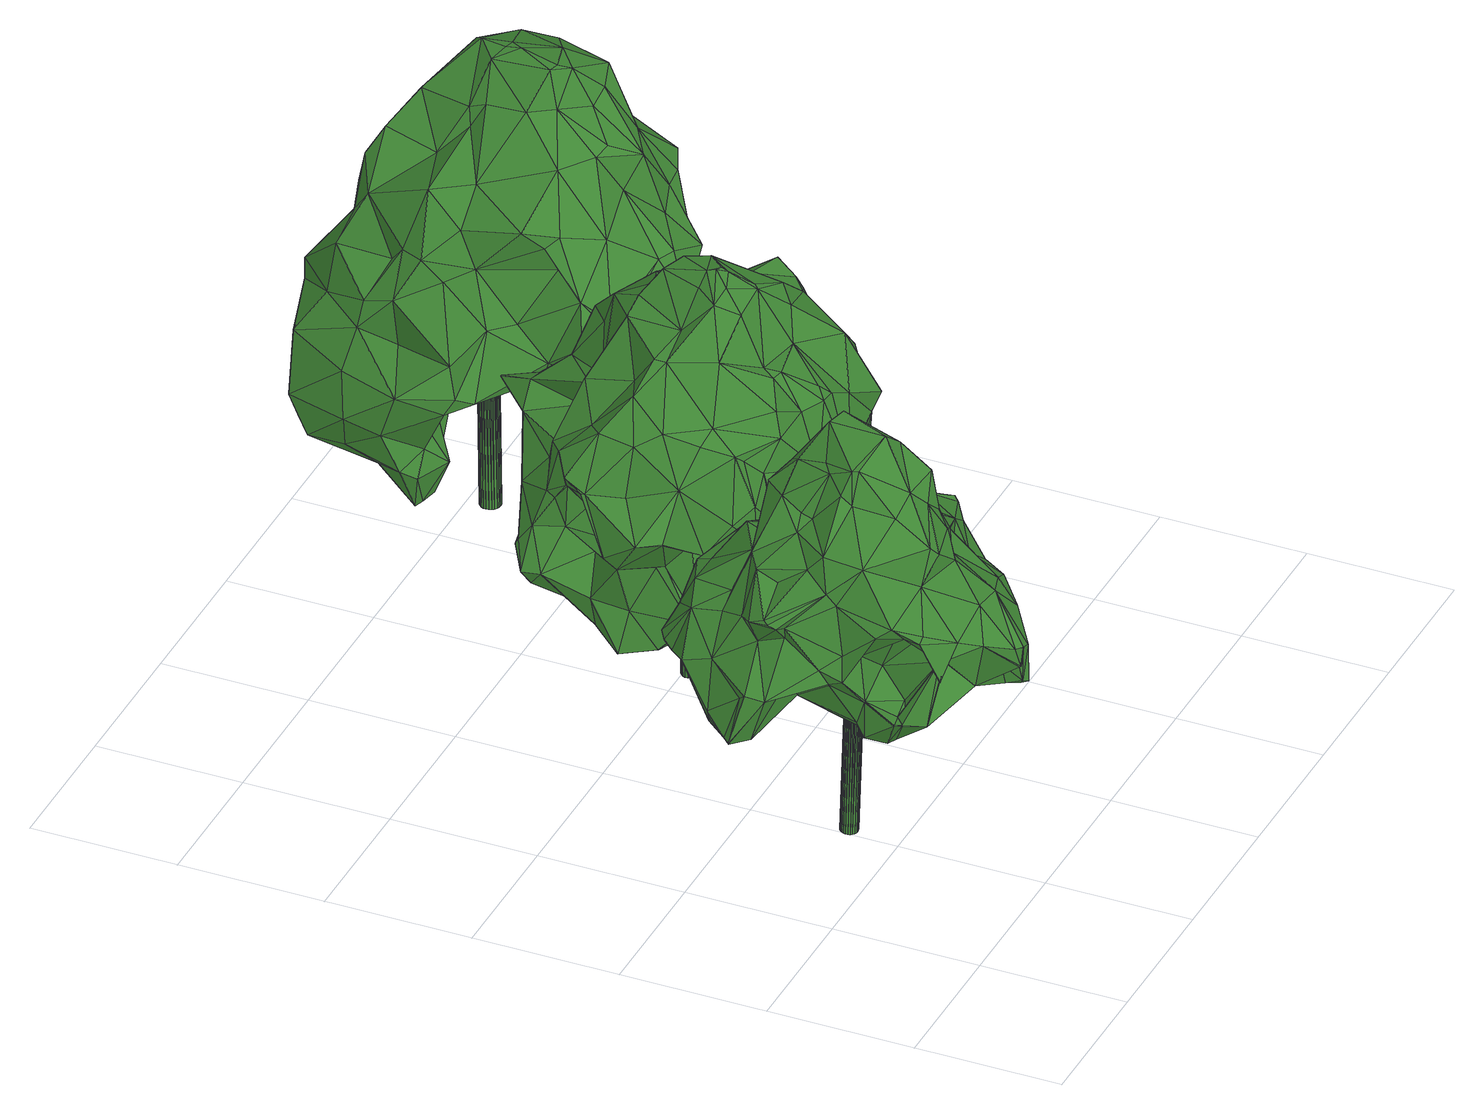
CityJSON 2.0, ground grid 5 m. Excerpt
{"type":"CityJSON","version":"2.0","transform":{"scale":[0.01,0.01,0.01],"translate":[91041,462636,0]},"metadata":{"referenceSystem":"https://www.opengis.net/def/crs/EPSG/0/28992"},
"CityObjects":{
"tree1":{"type":"SolitaryVegetationObject","attributes":{"gtid":40,"crown_width_m":10.44,"crown_median_z":8.76,"trunk_H_m":8.31,"trunk_DBH_m":0.581,"trunk_radius_m":0.291,"trunk_base_height_m":0.45,"original_gtid":"40"},"geometry":[{"type":"Solid","lod":"3","boundaries":[[[[0,1,2]],[[3,4,5]],[[6,7,8]],[[9,10,11]],[[12,13,14]],[[12,14,15]],[[16,17,18]],[[19,20,21]],[[22,23,24]],[[25,26,27]],[[25,27,28]],[[29,30,31]],[[32,33,34]],[[35,36,37]],[[38,39,40]],[[41,42,43]],[[44,45,46]],[[0,47,48]],[[49,48,47]],[[26,50,38]],[[51,52,53]],[[54,55,56]],[[51,56,55]],[[57,58,34]],[[44,59,45]],[[60,61,62]],[[60,62,52]],[[63,64,65]],[[66,67,68]],[[69,70,71]],[[72,67,73]],[[49,74,48]],[[75,76,19]],[[77,15,78]],[[79,80,81]],[[82,80,79]],[[83,84,85]],[[86,87,88]],[[77,89,15]],[[90,91,84]],[[92,23,93]],[[18,94,33]],[[95,96,91]],[[97,98,78]],[[99,5,100]],[[16,101,17]],[[37,88,102]],[[86,88,37]],[[103,104,21]],[[70,69,105]],[[70,105,106]],[[107,108,109]],[[110,111,112]],[[113,14,13]],[[19,76,20]],[[91,85,84]],[[96,114,104]],[[64,19,65]],[[102,88,115]],[[116,71,70]],[[21,65,19]],[[117,118,102]],[[119,24,120]],[[32,53,62]],[[2,121,122]],[[89,23,92]],[[21,63,65]],[[21,0,63]],[[123,114,124]],[[96,124,114]],[[125,126,127]],[[34,94,57]],[[109,128,129]],[[130,131,117]],[[77,78,98]],[[6,85,132]],[[106,133,59]],[[134,31,135]],[[15,136,12]],[[15,89,136]],[[64,137,19]],[[93,41,92]],[[138,20,139]],[[140,141,142]],[[13,12,143]],[[106,59,144]],[[145,146,147]],[[112,146,145]],[[148,113,13]],[[149,150,151]],[[149,71,150]],[[123,0,114]],[[71,145,150]],[[152,153,154]],[[128,153,152]],[[155,156,157]],[[51,55,52]],[[54,52,55]],[[158,120,159]],[[158,159,52]],[[119,120,160]],[[161,162,163]],[[164,161,163]],[[22,24,119]],[[165,123,166]],[[60,157,167]],[[82,59,80]],[[63,2,64]],[[120,54,160]],[[94,34,33]],[[168,90,169]],[[168,170,90]],[[171,26,38]],[[60,172,157]],[[22,119,49]],[[148,173,174]],[[150,161,151]],[[175,82,144]],[[28,176,177]],[[89,178,23]],[[161,17,151]],[[100,4,3]],[[179,137,64]],[[179,180,137]],[[5,4,100]],[[129,181,109]],[[3,181,129]],[[45,59,133]],[[84,169,90]],[[3,5,170]],[[182,183,113]],[[121,140,142]],[[171,184,26]],[[78,14,97]],[[138,132,103]],[[138,103,21]],[[170,185,90]],[[142,122,121]],[[179,122,142]],[[78,15,14]],[[71,112,145]],[[116,112,71]],[[186,129,187]],[[43,95,188]],[[43,188,189]],[[74,160,54]],[[3,129,100]],[[100,129,186]],[[5,185,170]],[[39,190,154]],[[148,45,105]],[[191,38,50]],[[44,46,72]],[[68,72,46]],[[106,144,79]],[[82,79,144]],[[53,52,62]],[[18,163,192]],[[36,130,117]],[[62,61,32]],[[166,123,124]],[[34,58,32]],[[141,193,57]],[[75,19,137]],[[168,7,170]],[[26,184,194]],[[195,194,184]],[[195,26,194]],[[0,48,196]],[[197,171,198]],[[198,199,197]],[[196,200,0]],[[200,1,0]],[[21,114,0]],[[128,201,202]],[[68,203,66]],[[108,139,197]],[[197,199,108]],[[167,157,156]],[[6,132,138]],[[201,134,66]],[[201,66,203]],[[166,204,43]],[[95,43,204]],[[154,153,39]],[[40,39,153]],[[44,72,205]],[[155,183,156]],[[57,94,28]],[[162,206,207]],[[208,207,206]],[[94,176,28]],[[18,176,94]],[[18,192,176]],[[134,152,31]],[[140,209,141]],[[210,211,212]],[[31,152,29]],[[154,29,152]],[[192,162,207]],[[180,142,141]],[[175,144,59]],[[175,59,82]],[[121,1,200]],[[61,101,32]],[[16,32,101]],[[213,154,214]],[[129,128,215]],[[39,38,190]],[[191,190,38]],[[0,2,63]],[[2,1,121]],[[121,209,140]],[[216,217,218]],[[6,138,7]],[[23,178,24]],[[148,105,113]],[[158,54,120]],[[52,54,158]],[[219,220,221]],[[219,221,80]],[[67,221,220]],[[77,178,89]],[[199,128,109]],[[192,207,191]],[[192,191,50]],[[168,8,7]],[[21,20,138]],[[2,122,64]],[[179,64,122]],[[50,26,177]],[[10,9,41]],[[222,41,9]],[[50,177,192]],[[192,177,176]],[[114,21,104]],[[107,109,181]],[[138,139,223]],[[127,189,224]],[[127,126,189]],[[80,59,44]],[[28,177,26]],[[184,225,195]],[[56,87,86]],[[223,139,107]],[[172,155,157]],[[172,97,155]],[[133,106,105]],[[224,189,188]],[[224,188,90]],[[160,49,119]],[[90,188,95]],[[121,226,209]],[[36,117,86]],[[56,86,117]],[[227,126,228]],[[229,23,22]],[[123,165,47]],[[123,47,0]],[[97,183,155]],[[14,113,183]],[[80,205,230]],[[231,211,147]],[[171,40,198]],[[38,40,171]],[[232,191,208]],[[191,207,208]],[[115,88,226]],[[127,224,185]],[[156,233,167]],[[73,230,205]],[[73,205,72]],[[124,96,204]],[[124,204,166]],[[185,234,235]],[[23,42,93]],[[214,190,191]],[[214,154,190]],[[198,153,199]],[[128,199,153]],[[101,61,236]],[[101,236,151]],[[128,152,201]],[[174,237,238]],[[229,42,23]],[[180,141,239]],[[240,187,203]],[[240,203,68]],[[152,134,201]],[[216,174,238]],[[216,218,174]],[[60,236,61]],[[48,56,117]],[[202,201,203]],[[239,27,195]],[[126,125,241]],[[222,9,11]],[[222,11,242]],[[174,173,227]],[[243,139,20]],[[244,42,229]],[[70,106,245]],[[10,126,227]],[[10,227,173]],[[126,10,189]],[[41,189,10]],[[5,99,185]],[[234,185,99]],[[137,180,75]],[[195,75,180]],[[195,180,239]],[[179,142,180]],[[209,193,141]],[[58,193,209]],[[181,223,107]],[[80,44,205]],[[161,164,17]],[[18,17,164]],[[246,247,165]],[[150,248,161]],[[151,236,149]],[[91,132,85]],[[45,133,105]],[[182,113,105]],[[197,139,243]],[[219,80,220]],[[69,182,105]],[[215,128,202]],[[156,69,233]],[[67,249,221]],[[109,108,199]],[[195,27,26]],[[45,148,218]],[[36,86,37]],[[31,30,135]],[[185,224,90]],[[40,153,198]],[[212,162,248]],[[248,210,212]],[[160,74,49]],[[57,193,58]],[[200,115,226]],[[226,121,200]],[[74,56,48]],[[71,233,69]],[[135,66,134]],[[117,115,196]],[[102,115,117]],[[115,200,196]],[[58,88,87]],[[226,88,58]],[[53,58,51]],[[32,58,53]],[[18,33,16]],[[16,33,32]],[[17,101,151]],[[150,145,210]],[[8,83,85]],[[95,204,96]],[[148,143,173]],[[116,110,112]],[[167,233,149]],[[71,149,233]],[[182,69,156]],[[96,104,132]],[[103,132,104]],[[146,112,111]],[[108,107,139]],[[54,56,74]],[[89,250,136]],[[68,67,72]],[[48,117,196]],[[182,156,183]],[[197,20,76]],[[13,143,148]],[[35,130,36]],[[208,206,231]],[[29,154,81]],[[162,192,163]],[[187,240,251]],[[251,240,216]],[[238,251,216]],[[244,252,43]],[[73,67,220]],[[110,245,253]],[[243,20,254]],[[49,47,247]],[[162,161,248]],[[126,241,228]],[[81,80,255]],[[195,225,75]],[[8,85,6]],[[197,256,171]],[[97,172,257]],[[97,257,98]],[[227,228,241]],[[146,111,258]],[[12,136,143]],[[242,173,143]],[[242,143,136]],[[127,235,125]],[[185,235,127]],[[14,183,97]],[[45,218,46]],[[174,218,148]],[[244,43,42]],[[80,230,73]],[[164,163,18]],[[181,7,223]],[[3,7,181]],[[170,7,3]],[[138,223,7]],[[60,159,172]],[[257,172,159]],[[60,52,159]],[[129,215,187]],[[203,215,202]],[[203,187,215]],[[187,251,235]],[[187,235,234]],[[251,238,235]],[[238,125,235]],[[238,237,125]],[[252,166,43]],[[46,218,217]],[[46,217,68]],[[92,250,89]],[[259,178,77]],[[240,68,217]],[[240,217,216]],[[213,245,79]],[[229,246,244]],[[253,111,110]],[[168,169,83]],[[168,83,8]],[[84,83,169]],[[37,102,118]],[[37,118,35]],[[255,249,135]],[[22,247,229]],[[132,91,96]],[[257,120,260]],[[56,51,87]],[[58,209,226]],[[58,87,51]],[[237,241,125]],[[90,95,91]],[[246,229,247]],[[243,254,197]],[[197,254,20]],[[197,76,225]],[[75,225,76]],[[120,257,159]],[[35,131,130]],[[118,131,35]],[[118,117,131]],[[80,73,220]],[[81,30,29]],[[255,30,81]],[[80,221,255]],[[255,135,30]],[[66,135,249]],[[66,249,67]],[[221,249,255]],[[213,261,81]],[[81,154,213]],[[81,261,79]],[[213,79,261]],[[257,260,98]],[[259,77,260]],[[98,260,77]],[[165,247,47]],[[49,247,22]],[[236,262,149]],[[149,262,167]],[[60,262,236]],[[167,262,60]],[[212,206,162]],[[211,206,212]],[[231,206,211]],[[232,214,191]],[[120,24,260]],[[259,260,178]],[[24,178,260]],[[41,43,189]],[[41,93,42]],[[253,245,213]],[[213,258,253]],[[79,245,106]],[[173,11,10]],[[242,11,173]],[[116,245,110]],[[70,245,116]],[[242,136,222]],[[136,250,222]],[[250,92,222]],[[41,222,92]],[[244,246,252]],[[166,252,246]],[[246,165,166]],[[210,248,150]],[[225,256,197]],[[184,256,225]],[[171,256,184]],[[145,211,210]],[[147,211,145]],[[147,146,231]],[[227,241,174]],[[174,241,237]],[[239,141,57]],[[25,28,26]],[[57,28,27]],[[239,57,27]],[[186,263,100]],[[99,100,263]],[[99,263,234]],[[187,234,263]],[[187,263,186]],[[253,258,111]],[[208,264,232]],[[232,264,214]],[[213,214,264]],[[213,264,258]],[[231,264,208]],[[146,258,264]],[[146,264,231]],[[265,266,267]],[[265,267,268]],[[268,267,269]],[[268,269,270]],[[267,266,271]],[[267,271,269]],[[269,271,272]],[[269,272,270]],[[271,266,273]],[[271,273,272]],[[272,273,274]],[[272,274,270]],[[273,266,275]],[[273,275,274]],[[274,275,276]],[[274,276,270]],[[275,266,277]],[[275,277,276]],[[276,277,278]],[[276,278,270]],[[277,266,279]],[[277,279,278]],[[278,279,280]],[[278,280,270]],[[279,266,281]],[[279,281,280]],[[280,281,282]],[[280,282,270]],[[281,266,283]],[[281,283,282]],[[282,283,284]],[[282,284,270]],[[283,266,285]],[[283,285,284]],[[284,285,286]],[[284,286,270]],[[285,266,287]],[[285,287,286]],[[286,287,288]],[[286,288,270]],[[287,266,289]],[[287,289,288]],[[288,289,290]],[[288,290,270]],[[289,266,291]],[[289,291,290]],[[290,291,292]],[[290,292,270]],[[291,266,293]],[[291,293,292]],[[292,293,294]],[[292,294,270]],[[293,266,295]],[[293,295,294]],[[294,295,296]],[[294,296,270]],[[295,266,297]],[[295,297,296]],[[296,297,298]],[[296,298,270]],[[297,266,299]],[[297,299,298]],[[298,299,300]],[[298,300,270]],[[299,266,301]],[[299,301,300]],[[300,301,302]],[[300,302,270]],[[301,266,303]],[[301,303,302]],[[302,303,304]],[[302,304,270]],[[303,266,305]],[[303,305,304]],[[304,305,306]],[[304,306,270]],[[305,266,307]],[[305,307,306]],[[306,307,308]],[[306,308,270]],[[307,266,309]],[[307,309,308]],[[308,309,310]],[[308,310,270]],[[309,266,311]],[[309,311,310]],[[310,311,312]],[[310,312,270]],[[311,266,313]],[[311,313,312]],[[312,313,314]],[[312,314,270]],[[313,266,265]],[[313,265,314]],[[314,265,268]],[[314,268,270]]]]}]},
"tree2":{"type":"SolitaryVegetationObject","attributes":{"gtid":41,"crown_width_m":12.14,"crown_median_z":9.03,"trunk_H_m":8.59,"trunk_DBH_m":0.703,"trunk_radius_m":0.351,"trunk_base_height_m":0.44,"original_gtid":"41"},"geometry":[{"type":"Solid","lod":"3","boundaries":[[[[315,316,317]],[[318,319,320]],[[321,322,323]],[[324,325,326]],[[327,328,329]],[[330,331,332]],[[333,331,330]],[[334,335,336]],[[334,336,337]],[[338,339,340]],[[341,342,343]],[[341,343,344]],[[332,331,345]],[[346,347,348]],[[349,347,346]],[[350,351,352]],[[353,354,349]],[[355,356,357]],[[358,359,360]],[[361,362,352]],[[361,352,351]],[[363,364,365]],[[366,365,364]],[[367,368,369]],[[370,371,369]],[[372,317,316]],[[373,374,375]],[[353,346,376]],[[346,353,349]],[[377,378,379]],[[380,379,378]],[[381,382,383]],[[384,385,386]],[[384,387,385]],[[388,389,390]],[[391,392,393]],[[391,329,392]],[[394,395,396]],[[397,398,399]],[[400,401,402]],[[321,403,404]],[[370,405,371]],[[406,405,370]],[[407,408,409]],[[318,354,373]],[[318,349,354]],[[318,410,349]],[[335,334,411]],[[412,413,414]],[[415,414,413]],[[416,398,397]],[[358,360,417]],[[377,418,378]],[[396,419,362]],[[410,320,377]],[[318,320,410]],[[377,320,420]],[[389,421,422]],[[423,424,425]],[[426,384,427]],[[392,428,429]],[[430,424,431]],[[432,331,333]],[[433,432,333]],[[434,435,436]],[[407,437,374]],[[438,437,407]],[[433,439,440]],[[441,442,443]],[[404,403,444]],[[323,445,321]],[[416,397,351]],[[439,402,446]],[[439,446,440]],[[446,402,355]],[[447,448,343]],[[408,407,374]],[[350,362,449]],[[350,449,450]],[[419,396,395]],[[442,332,443]],[[380,451,452]],[[399,398,453]],[[323,454,455]],[[406,456,405]],[[457,340,339]],[[458,412,459]],[[441,443,345]],[[338,456,381]],[[460,461,335]],[[383,382,462]],[[462,406,463]],[[331,464,345]],[[465,337,445]],[[466,432,433]],[[467,445,337]],[[328,327,468]],[[328,468,469]],[[470,471,472]],[[386,472,471]],[[473,436,421]],[[435,421,436]],[[326,474,324]],[[326,475,474]],[[381,456,382]],[[406,462,382]],[[456,448,447]],[[332,345,443]],[[476,477,384]],[[460,464,478]],[[470,472,385]],[[479,438,480]],[[406,382,456]],[[471,470,481]],[[451,380,482]],[[450,366,350]],[[483,402,484]],[[433,333,485]],[[433,485,486]],[[334,487,488]],[[466,419,432]],[[350,424,430]],[[489,438,479]],[[335,411,442]],[[408,374,373]],[[383,453,398]],[[439,486,485]],[[439,485,490]],[[439,433,486]],[[393,491,391]],[[370,452,451]],[[450,365,366]],[[370,463,406]],[[465,455,492]],[[454,492,455]],[[319,322,404]],[[493,337,465]],[[415,413,494]],[[371,405,456]],[[495,448,496]],[[497,493,498]],[[463,370,451]],[[463,451,462]],[[338,448,456]],[[329,499,392]],[[381,383,339]],[[404,322,321]],[[500,322,373]],[[319,373,322]],[[501,502,503]],[[415,494,418]],[[383,398,339]],[[409,408,504]],[[373,504,408]],[[505,506,507]],[[407,480,438]],[[415,508,414]],[[360,501,417]],[[321,445,467]],[[390,509,388]],[[457,324,340]],[[356,450,510]],[[365,511,363]],[[503,511,365]],[[407,409,480]],[[417,501,512]],[[458,459,361]],[[394,513,514]],[[326,496,475]],[[497,498,515]],[[480,506,479]],[[409,506,480]],[[397,399,494]],[[414,461,460]],[[516,468,327]],[[441,335,442]],[[482,453,383]],[[517,518,519]],[[330,332,520]],[[510,419,357]],[[491,384,477]],[[388,521,389]],[[522,521,388]],[[500,323,322]],[[442,520,332]],[[411,520,442]],[[325,523,326]],[[353,376,524]],[[524,507,506]],[[525,385,387]],[[427,491,526]],[[327,476,386]],[[384,386,476]],[[391,476,329]],[[447,343,527]],[[447,527,371]],[[324,423,325]],[[412,528,459]],[[325,502,529]],[[458,351,397]],[[495,343,448]],[[437,506,509]],[[398,416,431]],[[398,431,339]],[[465,323,455]],[[490,484,439]],[[336,461,530]],[[462,451,383]],[[452,370,368]],[[465,445,323]],[[321,467,403]],[[360,359,523]],[[522,531,532]],[[512,358,417]],[[533,348,534]],[[535,536,533]],[[537,341,538]],[[368,370,369]],[[539,537,499]],[[539,499,469]],[[364,424,366]],[[440,446,466]],[[466,433,440]],[[479,506,489]],[[540,541,520]],[[530,461,414]],[[361,542,396]],[[361,396,362]],[[475,496,448]],[[412,414,460]],[[444,420,320]],[[426,427,543]],[[427,526,543]],[[327,329,476]],[[544,507,545]],[[456,447,371]],[[418,494,399]],[[530,414,508]],[[451,482,383]],[[346,348,546]],[[346,546,376]],[[402,401,355]],[[356,547,365]],[[541,548,330]],[[338,474,448]],[[475,448,474]],[[354,353,504]],[[358,526,393]],[[419,549,357]],[[343,495,344]],[[371,550,369]],[[520,541,330]],[[551,422,435]],[[331,432,395]],[[331,395,394]],[[373,319,318]],[[444,320,319]],[[444,319,404]],[[361,459,542]],[[552,553,512]],[[437,509,390]],[[505,509,506]],[[554,509,505]],[[446,357,549]],[[355,357,446]],[[386,555,327]],[[516,327,555]],[[536,556,533]],[[350,430,416]],[[519,518,467]],[[416,430,431]],[[387,531,522]],[[384,531,387]],[[416,351,350]],[[557,533,556]],[[523,496,326]],[[495,496,523]],[[325,529,523]],[[341,558,342]],[[374,437,390]],[[481,559,560]],[[524,376,560]],[[524,560,559]],[[493,389,422]],[[418,453,378]],[[516,555,561]],[[356,365,450]],[[535,527,536]],[[435,422,421]],[[497,334,337]],[[517,403,518]],[[517,444,403]],[[403,467,518]],[[411,334,488]],[[487,515,551]],[[366,424,350]],[[493,497,337]],[[545,559,481]],[[536,342,556]],[[481,560,316]],[[562,341,344]],[[344,495,562]],[[523,562,495]],[[549,419,466]],[[446,549,466]],[[559,507,524]],[[358,512,553]],[[543,526,552]],[[478,464,394]],[[369,563,367]],[[392,538,428]],[[483,400,402]],[[436,564,434]],[[426,434,564]],[[550,563,369]],[[364,425,424]],[[540,490,541]],[[392,499,537]],[[565,365,512]],[[523,529,360]],[[428,562,429]],[[325,423,566]],[[427,384,491]],[[554,388,509]],[[337,336,467]],[[510,450,449]],[[510,449,362]],[[436,473,521]],[[524,506,409]],[[545,507,559]],[[362,419,510]],[[519,336,517]],[[351,458,361]],[[557,348,533]],[[421,567,473]],[[568,422,551]],[[557,546,348]],[[429,358,392]],[[390,500,375]],[[426,543,569]],[[423,425,566]],[[390,375,374]],[[562,523,359]],[[532,531,426]],[[356,510,357]],[[519,467,336]],[[507,544,505]],[[551,570,487]],[[488,487,570]],[[489,437,438]],[[489,506,437]],[[521,473,567]],[[428,538,562]],[[434,520,435]],[[452,379,380]],[[368,379,452]],[[367,379,368]],[[410,379,367]],[[377,379,410]],[[419,395,432]],[[521,567,421]],[[555,471,315]],[[348,347,534]],[[426,569,434]],[[434,569,540]],[[423,324,457]],[[360,502,501]],[[540,520,434]],[[537,558,341]],[[561,558,537]],[[399,453,418]],[[517,508,444]],[[515,568,551]],[[387,522,554]],[[533,527,535]],[[380,453,482]],[[323,500,454]],[[454,500,390]],[[420,444,571]],[[415,418,571]],[[483,543,552]],[[402,439,484]],[[345,464,441]],[[354,504,373]],[[317,372,546]],[[376,546,372]],[[562,359,429]],[[572,530,508]],[[572,508,517]],[[335,464,460]],[[441,464,335]],[[394,464,331]],[[465,492,389]],[[389,492,454]],[[465,389,493]],[[554,522,388]],[[389,454,390]],[[547,355,401]],[[547,401,512]],[[526,553,552]],[[358,553,526]],[[512,401,552]],[[400,552,401]],[[423,431,424]],[[336,335,461]],[[521,421,389]],[[436,521,522]],[[426,531,384]],[[573,514,513]],[[342,536,343]],[[529,502,360]],[[373,375,500]],[[524,409,504]],[[524,504,353]],[[347,563,534]],[[574,317,556]],[[574,556,342]],[[574,342,317]],[[343,536,527]],[[372,316,560]],[[561,537,539]],[[392,358,393]],[[358,429,359]],[[393,526,491]],[[392,537,538]],[[562,538,341]],[[563,550,371]],[[534,563,371]],[[376,372,560]],[[338,381,339]],[[380,378,453]],[[350,352,362]],[[534,371,527]],[[534,527,533]],[[468,539,469]],[[516,539,468]],[[561,539,516]],[[365,547,512]],[[356,355,547]],[[503,502,325]],[[483,552,400]],[[478,394,514]],[[497,487,334]],[[431,423,457]],[[431,457,339]],[[541,490,548]],[[330,548,333]],[[485,333,548]],[[397,413,458]],[[397,494,413]],[[328,469,499]],[[328,499,329]],[[336,572,517]],[[532,426,564]],[[336,530,572]],[[338,340,474]],[[561,555,317]],[[315,317,555]],[[555,386,471]],[[487,497,515]],[[377,420,571]],[[377,571,418]],[[525,387,575]],[[568,493,422]],[[483,569,543]],[[474,340,324]],[[540,569,490]],[[484,490,569]],[[484,569,483]],[[458,413,412]],[[471,481,315]],[[396,542,573]],[[493,568,498]],[[515,498,568]],[[444,508,571]],[[576,513,394]],[[573,513,576]],[[573,576,394]],[[460,478,528]],[[514,528,478]],[[571,508,415]],[[514,542,528]],[[459,528,542]],[[565,501,503]],[[565,512,501]],[[565,503,365]],[[367,577,410]],[[460,528,412]],[[316,315,481]],[[387,554,575]],[[505,575,554]],[[470,385,575]],[[525,575,385]],[[396,573,394]],[[505,544,575]],[[544,470,575]],[[411,570,520]],[[488,570,411]],[[435,570,551]],[[435,520,570]],[[385,472,386]],[[544,545,481]],[[544,481,470]],[[557,556,546]],[[546,556,317]],[[391,491,477]],[[391,477,476]],[[317,558,561]],[[342,558,317]],[[364,566,425]],[[363,566,364]],[[511,566,363]],[[503,566,511]],[[325,566,503]],[[563,577,367]],[[347,577,563]],[[410,577,349]],[[347,349,577]],[[542,514,573]],[[522,532,564]],[[522,564,436]],[[485,548,490]],[[578,579,580]],[[578,580,581]],[[581,580,582]],[[581,582,583]],[[580,579,584]],[[580,584,582]],[[582,584,585]],[[582,585,583]],[[584,579,586]],[[584,586,585]],[[585,586,587]],[[585,587,583]],[[586,579,588]],[[586,588,587]],[[587,588,589]],[[587,589,583]],[[588,579,590]],[[588,590,589]],[[589,590,591]],[[589,591,583]],[[590,579,592]],[[590,592,591]],[[591,592,593]],[[591,593,583]],[[592,579,594]],[[592,594,593]],[[593,594,595]],[[593,595,583]],[[594,579,596]],[[594,596,595]],[[595,596,597]],[[595,597,583]],[[596,579,598]],[[596,598,597]],[[597,598,599]],[[597,599,583]],[[598,579,600]],[[598,600,599]],[[599,600,601]],[[599,601,583]],[[600,579,602]],[[600,602,601]],[[601,602,603]],[[601,603,583]],[[602,579,604]],[[602,604,603]],[[603,604,605]],[[603,605,583]],[[604,579,606]],[[604,606,605]],[[605,606,607]],[[605,607,583]],[[606,579,608]],[[606,608,607]],[[607,608,609]],[[607,609,583]],[[608,579,610]],[[608,610,609]],[[609,610,611]],[[609,611,583]],[[610,579,612]],[[610,612,611]],[[611,612,613]],[[611,613,583]],[[612,579,614]],[[612,614,613]],[[613,614,615]],[[613,615,583]],[[614,579,616]],[[614,616,615]],[[615,616,617]],[[615,617,583]],[[616,579,618]],[[616,618,617]],[[617,618,619]],[[617,619,583]],[[618,579,620]],[[618,620,619]],[[619,620,621]],[[619,621,583]],[[620,579,622]],[[620,622,621]],[[621,622,623]],[[621,623,583]],[[622,579,624]],[[622,624,623]],[[623,624,625]],[[623,625,583]],[[624,579,626]],[[624,626,625]],[[625,626,627]],[[625,627,583]],[[626,579,578]],[[626,578,627]],[[627,578,581]],[[627,581,583]]]]}]},
"tree3":{"type":"SolitaryVegetationObject","attributes":{"gtid":26,"crown_width_m":12.49,"crown_median_z":8.6,"trunk_H_m":8.14,"trunk_DBH_m":0.698,"trunk_radius_m":0.349,"trunk_base_height_m":0.46,"original_gtid":"26"},"geometry":[{"type":"Solid","lod":"3","boundaries":[[[[628,629,630]],[[631,632,633]],[[634,635,636]],[[637,638,639]],[[640,641,642]],[[643,644,645]],[[646,647,648]],[[649,650,651]],[[652,632,653]],[[654,655,656]],[[629,657,658]],[[629,633,657]],[[659,660,661]],[[662,663,664]],[[665,666,667]],[[665,667,668]],[[669,670,656]],[[671,672,673]],[[674,675,676]],[[677,678,679]],[[677,679,680]],[[681,634,682]],[[683,684,685]],[[686,687,688]],[[649,689,690]],[[691,692,637]],[[693,671,694]],[[695,693,694]],[[696,697,698]],[[633,652,657]],[[633,632,652]],[[697,639,638]],[[699,660,659]],[[700,687,701]],[[663,702,703]],[[704,639,697]],[[649,690,650]],[[705,706,707]],[[672,671,708]],[[709,710,711]],[[640,712,713]],[[714,640,642]],[[715,695,694]],[[716,655,686]],[[717,718,719]],[[638,630,629]],[[720,721,722]],[[723,642,641]],[[669,724,725]],[[669,725,726]],[[727,728,729]],[[694,729,728]],[[730,711,731]],[[660,688,732]],[[698,690,696]],[[631,733,685]],[[734,735,736]],[[737,653,738]],[[657,739,658]],[[740,741,742]],[[743,744,745]],[[738,653,685]],[[685,653,632]],[[746,747,748]],[[749,682,750]],[[728,727,751]],[[752,753,643]],[[754,643,753]],[[634,700,750]],[[755,756,669]],[[755,669,656]],[[757,758,759]],[[662,683,663]],[[760,727,729]],[[761,762,763]],[[698,727,760]],[[704,691,639]],[[671,673,694]],[[656,655,755]],[[737,675,674]],[[737,764,675]],[[729,694,673]],[[735,765,689]],[[742,766,722]],[[689,649,767]],[[688,660,699]],[[632,631,685]],[[661,748,747]],[[661,747,659]],[[730,642,723]],[[651,726,725]],[[696,704,697]],[[741,740,761]],[[768,736,769]],[[769,736,735]],[[716,770,771]],[[765,704,696]],[[648,772,646]],[[735,734,765]],[[773,765,734]],[[672,729,673]],[[701,687,686]],[[774,775,641]],[[734,736,773]],[[695,776,777]],[[712,701,654]],[[685,733,683]],[[696,690,765]],[[690,689,765]],[[723,778,779]],[[780,781,782]],[[751,715,728]],[[729,783,784]],[[765,773,704]],[[785,659,747]],[[688,770,686]],[[786,692,787]],[[788,752,789]],[[722,721,740]],[[760,784,698]],[[664,780,662]],[[790,644,754]],[[791,717,761]],[[792,772,752]],[[751,793,715]],[[695,794,693]],[[712,654,713]],[[687,636,688]],[[698,697,795]],[[728,715,694]],[[718,796,719]],[[797,779,778]],[[677,798,678]],[[687,700,636]],[[677,680,799]],[[800,799,680]],[[726,801,669]],[[801,670,669]],[[736,645,773]],[[681,802,634]],[[803,746,804]],[[672,801,726]],[[672,708,801]],[[722,805,742]],[[757,806,766]],[[685,684,738]],[[793,739,657]],[[793,657,652]],[[807,714,642]],[[702,733,631]],[[800,808,732]],[[661,809,810]],[[675,811,812]],[[636,700,634]],[[735,689,767]],[[665,813,814]],[[716,686,770]],[[750,682,634]],[[717,788,718]],[[654,686,655]],[[752,643,815]],[[794,777,676]],[[737,738,684]],[[816,759,758]],[[633,629,631]],[[726,783,672]],[[651,783,726]],[[646,740,782]],[[670,817,713]],[[707,759,744]],[[769,818,768]],[[713,654,656]],[[819,820,821]],[[822,823,824]],[[674,793,652]],[[825,826,827]],[[761,796,762]],[[719,796,761]],[[715,777,776]],[[692,828,637]],[[695,777,794]],[[829,705,743]],[[830,692,691]],[[830,691,754]],[[642,831,832]],[[750,700,807]],[[746,826,825]],[[628,630,702]],[[721,833,662]],[[737,674,653]],[[652,653,674]],[[799,798,677]],[[801,708,670]],[[644,790,645]],[[780,786,781]],[[741,763,834]],[[744,816,821]],[[835,809,836]],[[794,676,837]],[[727,739,751]],[[741,834,825]],[[668,724,756]],[[650,783,651]],[[743,745,838]],[[794,837,693]],[[730,681,831]],[[713,817,640]],[[839,822,840]],[[682,841,681]],[[749,841,682]],[[643,645,815]],[[661,810,748]],[[783,650,784]],[[742,748,810]],[[742,741,748]],[[727,795,739]],[[842,731,711]],[[842,843,731]],[[777,715,793]],[[663,733,702]],[[683,733,663]],[[674,676,793]],[[793,676,777]],[[822,824,707]],[[811,707,824]],[[844,724,667]],[[844,667,666]],[[775,693,824]],[[641,823,723]],[[785,747,803]],[[813,699,659]],[[813,771,699]],[[660,732,808]],[[845,740,646]],[[823,839,723]],[[845,791,761]],[[813,785,814]],[[671,693,846]],[[846,693,775]],[[752,772,753]],[[837,824,693]],[[771,688,699]],[[797,778,839]],[[835,836,679]],[[749,832,847]],[[665,814,848]],[[690,698,784]],[[803,718,785]],[[637,639,691]],[[743,705,744]],[[744,705,707]],[[766,849,757]],[[807,749,750]],[[669,756,724]],[[850,670,708]],[[851,722,766]],[[720,722,851]],[[715,776,695]],[[780,782,740]],[[662,833,683]],[[678,842,679]],[[718,803,796]],[[703,664,663]],[[852,725,724]],[[853,725,852]],[[646,772,791]],[[641,640,774]],[[847,681,841]],[[854,671,846]],[[854,708,671]],[[730,723,779]],[[730,831,642]],[[832,831,847]],[[762,855,763]],[[813,659,785]],[[793,751,739]],[[672,783,729]],[[642,749,807]],[[814,785,788]],[[718,788,785]],[[638,637,630]],[[631,629,628]],[[643,754,644]],[[721,780,740]],[[662,780,721]],[[855,834,763]],[[746,803,747]],[[807,700,701]],[[853,651,725]],[[706,840,707]],[[822,839,823]],[[756,655,716]],[[656,670,713]],[[856,843,802]],[[630,637,828]],[[630,828,702]],[[786,703,692]],[[792,752,788]],[[628,702,631]],[[843,842,798]],[[798,842,678]],[[692,703,828]],[[702,828,703]],[[815,844,666]],[[768,844,815]],[[818,844,768]],[[852,844,818]],[[724,844,852]],[[716,668,756]],[[709,797,840]],[[815,645,768]],[[736,768,645]],[[837,812,824]],[[811,824,812]],[[802,843,798]],[[807,701,857]],[[629,658,638]],[[739,795,697]],[[744,759,816]],[[681,858,802]],[[802,858,856]],[[681,856,858]],[[774,846,775]],[[742,849,766]],[[690,784,650]],[[727,698,795]],[[806,759,811]],[[757,759,806]],[[641,775,823]],[[773,645,790]],[[810,809,859]],[[803,855,762]],[[714,860,640]],[[724,668,667]],[[852,818,853]],[[850,861,817]],[[854,861,850]],[[806,811,764]],[[769,649,853]],[[862,820,829]],[[821,820,862]],[[842,711,710]],[[778,723,839]],[[839,840,797]],[[651,853,649]],[[666,789,815]],[[709,779,797]],[[815,789,752]],[[769,853,818]],[[775,824,823]],[[836,808,679]],[[863,849,742]],[[835,864,809]],[[859,864,821]],[[821,863,859]],[[781,786,787]],[[781,787,647]],[[769,767,649]],[[691,865,754]],[[704,773,865]],[[704,865,691]],[[865,773,790]],[[638,658,697]],[[697,658,739]],[[811,675,764]],[[636,732,688]],[[640,860,712]],[[849,758,757]],[[701,712,857]],[[807,857,712]],[[647,866,648]],[[746,827,826]],[[772,648,753]],[[755,655,756]],[[809,661,836]],[[660,836,661]],[[683,867,684]],[[806,867,683]],[[831,681,847]],[[856,681,730]],[[654,701,686]],[[668,868,665]],[[864,859,809]],[[856,731,843]],[[730,731,856]],[[746,825,804]],[[822,707,840]],[[865,790,754]],[[709,706,829]],[[703,786,664]],[[869,766,806]],[[829,706,705]],[[842,835,679]],[[829,820,710]],[[850,708,854]],[[863,742,859]],[[742,810,859]],[[780,664,786]],[[830,787,692]],[[647,787,830]],[[709,829,710]],[[710,820,819]],[[774,640,861]],[[706,709,840]],[[709,711,730]],[[779,709,730]],[[737,867,764]],[[684,867,737]],[[806,764,867]],[[789,666,870]],[[789,870,788]],[[741,761,763]],[[741,825,827]],[[712,860,807]],[[807,860,714]],[[848,814,788]],[[647,830,866]],[[665,848,870]],[[848,788,870]],[[666,665,870]],[[845,761,740]],[[636,635,732]],[[847,841,749]],[[634,871,635]],[[634,802,871]],[[800,871,799]],[[635,871,800]],[[798,799,871]],[[798,871,802]],[[813,868,771]],[[743,838,829]],[[803,762,796]],[[845,646,791]],[[792,791,772]],[[788,717,791]],[[792,788,791]],[[821,745,744]],[[862,745,821]],[[838,745,862]],[[829,838,862]],[[833,721,720]],[[850,817,670]],[[869,683,720]],[[833,720,683]],[[869,806,683]],[[869,720,766]],[[720,851,766]],[[759,707,811]],[[646,781,647]],[[646,782,781]],[[821,816,863]],[[680,808,800]],[[836,660,808]],[[679,808,680]],[[863,816,758]],[[758,849,863]],[[803,804,855]],[[716,868,668]],[[771,868,716]],[[813,665,868]],[[729,784,760]],[[735,767,769]],[[832,749,642]],[[800,732,635]],[[676,675,812]],[[676,812,837]],[[771,770,688]],[[754,866,830]],[[753,648,866]],[[753,866,754]],[[842,819,835]],[[710,819,842]],[[864,819,821]],[[835,819,864]],[[846,861,854]],[[846,774,861]],[[817,861,640]],[[722,740,805]],[[742,805,740]],[[748,827,746]],[[741,827,748]],[[804,825,834]],[[761,717,719]],[[855,804,834]],[[872,873,874]],[[872,874,875]],[[875,874,876]],[[875,876,877]],[[874,873,878]],[[874,878,876]],[[876,878,879]],[[876,879,877]],[[878,873,880]],[[878,880,879]],[[879,880,881]],[[879,881,877]],[[880,873,882]],[[880,882,881]],[[881,882,883]],[[881,883,877]],[[882,873,884]],[[882,884,883]],[[883,884,885]],[[883,885,877]],[[884,873,886]],[[884,886,885]],[[885,886,887]],[[885,887,877]],[[886,873,888]],[[886,888,887]],[[887,888,889]],[[887,889,877]],[[888,873,890]],[[888,890,889]],[[889,890,891]],[[889,891,877]],[[890,873,892]],[[890,892,891]],[[891,892,893]],[[891,893,877]],[[892,873,894]],[[892,894,893]],[[893,894,895]],[[893,895,877]],[[894,873,896]],[[894,896,895]],[[895,896,897]],[[895,897,877]],[[896,873,898]],[[896,898,897]],[[897,898,899]],[[897,899,877]],[[898,873,900]],[[898,900,899]],[[899,900,901]],[[899,901,877]],[[900,873,902]],[[900,902,901]],[[901,902,903]],[[901,903,877]],[[902,873,904]],[[902,904,903]],[[903,904,905]],[[903,905,877]],[[904,873,906]],[[904,906,905]],[[905,906,907]],[[905,907,877]],[[906,873,908]],[[906,908,907]],[[907,908,909]],[[907,909,877]],[[908,873,910]],[[908,910,909]],[[909,910,911]],[[909,911,877]],[[910,873,912]],[[910,912,911]],[[911,912,913]],[[911,913,877]],[[912,873,914]],[[912,914,913]],[[913,914,915]],[[913,915,877]],[[914,873,916]],[[914,916,915]],[[915,916,917]],[[915,917,877]],[[916,873,918]],[[916,918,917]],[[917,918,919]],[[917,919,877]],[[918,873,920]],[[918,920,919]],[[919,920,921]],[[919,921,877]],[[920,873,872]],[[920,872,921]],[[921,872,875]],[[921,875,877]]]]}]}
},
"vertices":[
[805,997,940],[908,905,816],[889,922,791],[144,982,603],[107,963,639],[108,971,663],[408,1163,757],[288,1077,744],[299,1175,746],[410,787,1268],[354,776,1232],[400,746,1263],[447,606,1448],[424,473,1323],[528,469,1358],[577,574,1509],[939,399,873],[885,329,865],[900,438,675],[786,1008,705],[580,1009,666],[723,1063,739],[703,917,1259],[578,890,1341],[709,797,1308],[885,620,698],[789,553,696],[896,673,670],[944,495,665],[271,403,612],[197,350,720],[255,424,602],[1003,486,889],[1019,491,744],[1029,533,746],[737,622,974],[900,707,1047],[934,614,880],[629,486,639],[535,517,697],[522,566,676],[442,865,1292],[508,941,1288],[422,959,1078],[241,363,1015],[202,387,1067],[187,436,1031],[741,884,1095],[847,825,1082],[807,865,1150],[675,443,602],[989,694,1005],[926,597,1082],[988,523,1049],[938,775,1103],[947,737,1049],[946,740,1046],[1018,626,732],[971,644,881],[249,313,1003],[835,453,1078],[939,473,1001],[972,504,1042],[843,957,762],[835,977,703],[812,997,719],[192,476,779],[195,474,782],[129,523,878],[495,303,1172],[510,226,1017],[611,219,1010],[234,507,918],[340,481,825],[936,822,1122],[730,852,736],[682,883,732],[634,742,1524],[651,558,1448],[316,259,916],[303,270,918],[263,294,694],[154,201,951],[292,1199,753],[321,1221,767],[323,1220,764],[932,702,1026],[986,695,1003],[967,646,882],[584,768,1508],[265,1095,918],[402,1195,827],[521,847,1386],[506,941,1291],[996,474,660],[385,1135,946],[520,1189,919],[657,454,1368],[680,573,1420],[73,848,766],[51,890,621],[941,399,876],[844,760,801],[547,1098,856],[578,1109,881],[370,363,1133],[371,238,957],[370,791,703],[427,783,686],[294,802,632],[416,44,894],[519,107,872],[546,93,873],[407,348,1258],[662,1082,928],[908,771,792],[519,109,876],[790,853,927],[797,707,794],[797,836,1232],[797,698,1252],[1006,877,721],[1004,876,718],[670,1036,1016],[586,1060,1043],[101,827,1040],[238,864,1144],[206,898,978],[265,736,692],[86,813,614],[768,716,1048],[657,692,929],[510,1210,776],[283,317,1012],[201,480,639],[176,369,729],[443,628,1444],[832,974,701],[498,1084,703],[429,957,807],[1034,846,683],[997,771,693],[1031,848,682],[401,610,1347],[154,201,955],[595,99,850],[580,111,722],[597,99,714],[229,498,1244],[736,264,969],[732,197,887],[863,301,892],[285,543,620],[375,562,676],[397,379,662],[637,419,1242],[596,372,1209],[690,407,1145],[836,609,1091],[797,598,1133],[938,819,1126],[815,258,844],[707,272,713],[702,316,698],[797,413,823],[653,977,1036],[571,1044,1068],[688,405,1141],[265,1162,742],[290,1199,756],[162,1083,790],[612,632,716],[683,511,1195],[244,638,1245],[186,602,1150],[151,202,954],[900,440,673],[895,465,677],[688,787,1313],[974,858,718],[929,825,713],[256,915,650],[423,324,1231],[570,428,1302],[688,634,756],[151,975,832],[19,860,624],[58,754,786],[330,988,975],[305,909,1152],[502,363,778],[650,367,607],[753,340,589],[993,702,748],[816,584,730],[853,718,715],[812,884,911],[533,800,736],[494,656,639],[444,726,657],[908,902,818],[211,510,683],[198,572,821],[146,578,847],[504,1133,946],[287,391,1026],[649,214,677],[690,285,594],[645,215,676],[975,721,769],[709,210,871],[621,138,696],[636,183,696],[443,211,759],[514,295,751],[191,731,802],[115,713,1038],[199,555,925],[199,575,1107],[258,370,720],[312,393,736],[232,381,726],[465,714,1400],[346,988,771],[249,982,948],[722,818,768],[953,740,781],[245,694,1183],[229,786,1120],[645,896,1259],[434,365,925],[614,131,689],[612,216,711],[607,365,1118],[45,819,799],[146,818,944],[835,405,964],[73,752,1064],[82,726,1050],[910,714,663],[153,614,884],[89,771,1068],[406,652,1369],[575,949,847],[538,880,1182],[434,181,920],[593,937,1073],[701,910,1240],[760,229,842],[179,369,731],[496,740,1415],[143,724,983],[546,992,1071],[414,47,892],[645,927,777],[199,350,724],[689,732,806],[713,580,1201],[501,150,824],[626,698,1358],[665,628,1372],[422,305,834],[668,398,966],[20,862,626],[540,153,726],[554,674,45],[525,675,45],[553,682,45],[564,652,876],[563,659,876],[535,652,876],[551,689,45],[560,666,876],[546,695,45],[556,672,876],[540,700,46],[550,677,877],[533,703,46],[543,680,877],[526,704,46],[535,681,877],[518,703,46],[528,680,877],[511,701,46],[521,678,877],[505,696,46],[515,673,877],[500,690,46],[510,667,877],[497,683,46],[507,661,877],[496,676,45],[506,653,876],[497,668,45],[506,646,876],[499,661,45],[509,639,876],[504,655,45],[514,632,876],[510,650,45],[519,628,876],[517,647,44],[526,624,875],[524,646,44],[534,623,875],[532,647,44],[541,624,875],[539,649,44],[549,627,875],[545,654,44],[555,631,875],[550,660,44],[559,637,875],[553,667,45],[562,644,876],
[1725,1317,896],[1729,1336,909],[1698,1279,997],[1428,1789,1209],[1314,1859,1073],[1251,1859,1233],[1180,2083,958],[1339,1996,895],[1322,2061,848],[994,1044,1215],[1010,995,1010],[1067,1003,1223],[1571,1257,649],[1533,1150,650],[1483,1167,669],[699,1631,510],[640,1772,628],[671,1818,564],[651,1593,483],[957,1885,837],[850,1930,804],[989,1988,964],[1141,2007,921],[1059,1203,1296],[919,1291,1378],[1039,1161,1281],[1449,1029,1050],[1547,1111,1113],[1409,1083,1245],[1373,942,1086],[639,1840,619],[1712,1539,1134],[1543,1564,1229],[1596,1394,1328],[1628,1651,1218],[679,1322,1039],[692,1480,1149],[651,1489,982],[1714,1633,1160],[1576,1785,1135],[671,1250,573],[701,1287,837],[678,1368,745],[1052,1014,757],[1197,948,889],[1026,959,925],[610,1611,989],[520,1399,903],[725,1023,977],[674,1061,1052],[678,1056,915],[605,1106,1010],[1302,1544,1310],[1238,1494,1508],[1274,1449,1449],[1237,1459,1537],[1334,1258,1432],[1715,1350,973],[1511,1884,1041],[1606,1943,824],[1475,1794,908],[1724,1501,1084],[1161,1755,1362],[1097,1644,1426],[1172,1622,1432],[1151,1584,1508],[1056,1277,1474],[1097,1347,1532],[1037,1361,1500],[1318,1440,721],[1472,1415,873],[1531,1301,697],[1459,1625,734],[1384,1757,689],[1260,1835,694],[1407,1813,727],[1275,1167,770],[1313,981,755],[1196,1152,759],[722,1725,769],[740,1632,690],[550,1521,811],[778,1521,1276],[867,1448,1369],[864,1488,1370],[801,1254,667],[804,1185,736],[727,1241,536],[1124,1990,1027],[1239,1965,970],[1196,1293,1502],[1160,1368,1550],[1708,1926,784],[1647,1896,907],[1679,1829,924],[1393,1714,1313],[873,1910,682],[700,1738,1062],[794,1669,1120],[790,1798,1026],[930,1752,1187],[732,1400,1196],[1028,894,696],[1023,1649,1392],[578,1485,760],[1174,1795,1240],[1246,1814,505],[1156,1767,639],[908,1077,1161],[798,1183,1128],[818,1163,1107],[1142,1531,690],[1133,1421,774],[1378,1025,878],[1295,960,789],[754,1281,1166],[806,1263,1208],[629,1600,591],[604,1496,427],[1032,1591,553],[1093,1771,539],[1200,1761,547],[1671,1853,756],[1735,1879,717],[629,1367,462],[625,1367,465],[707,1879,687],[782,1904,676],[710,1891,667],[1167,1901,1090],[1177,2083,954],[647,1266,574],[1298,1215,1382],[1219,1173,1298],[562,1326,908],[542,1176,919],[1135,1429,1553],[1200,1536,1537],[996,1454,1408],[1325,2017,746],[1311,2065,747],[1182,1278,1496],[986,1127,1199],[695,1600,1167],[617,1683,1026],[729,1792,881],[852,1837,919],[1139,1399,1562],[1161,1390,1558],[704,1830,755],[1264,2026,789],[643,1474,571],[1124,2098,984],[1551,1175,661],[1536,1148,653],[1662,1536,883],[1679,1343,905],[1577,1395,928],[1289,1785,496],[1068,1147,1292],[1110,1038,1243],[1443,1252,699],[1356,1297,803],[713,1758,872],[1740,1878,719],[1727,1902,758],[1743,1510,859],[1094,1438,1510],[846,1387,569],[826,1405,541],[646,1518,436],[608,1495,426],[889,1701,816],[859,1871,716],[1727,1850,711],[778,1469,498],[1212,1242,795],[1299,2034,728],[1210,1802,782],[903,1572,1243],[1226,986,1159],[1131,1004,1213],[1031,1846,866],[1151,1706,912],[1495,1161,682],[1340,1992,893],[932,942,815],[1000,976,943],[764,1025,951],[1661,1758,1021],[1573,1696,818],[1697,1809,734],[1724,1617,842],[963,1752,1151],[1518,1715,772],[562,1325,904],[750,1019,957],[820,1030,719],[812,1577,938],[699,1707,939],[1032,1616,841],[1565,1219,667],[1023,1977,1066],[1069,2095,1021],[1065,2097,1019],[876,1714,619],[1285,1762,550],[1258,1720,662],[1105,933,992],[1711,1665,928],[1511,1611,883],[1100,1203,754],[1490,1260,1302],[697,1711,942],[1029,966,965],[842,1791,978],[1228,1603,756],[1193,1656,697],[1554,1312,1303],[1497,1443,1317],[1529,1276,1284],[1541,1251,1212],[1407,1056,884],[1394,1037,882],[1547,1190,830],[915,1581,594],[746,1560,507],[609,1624,988],[1018,1327,648],[1707,1579,855],[1768,1532,838],[1685,1422,1092],[802,1185,740],[696,1566,482],[674,1396,735],[1294,1409,1352],[1022,1670,638],[881,1224,710],[1023,1071,789],[1462,1627,731],[1658,1256,889],[1585,1337,1082],[1538,1378,1123],[1523,1173,1018],[1771,1532,841],[1750,1508,870],[1607,1178,881],[1352,967,1019],[1451,1451,1302],[1174,1662,688],[800,1063,916],[850,1110,1057],[1289,1788,500],[1143,1638,699],[910,1480,585],[879,1715,623],[1010,1729,1158],[1079,1829,977],[654,1482,809],[1547,1236,1014],[1591,1578,886],[823,1690,809],[1390,1679,1290],[1160,1476,44],[1125,1475,44],[1159,1485,44],[1165,1491,903],[1163,1500,903],[1130,1490,904],[1155,1493,44],[1160,1509,903],[1149,1500,44],[1154,1516,903],[1142,1506,43],[1147,1521,903],[1133,1509,43],[1138,1524,903],[1124,1510,43],[1129,1526,903],[1115,1509,44],[1120,1524,903],[1107,1505,44],[1112,1521,903],[1100,1499,44],[1104,1515,903],[1094,1492,44],[1099,1507,903],[1091,1484,44],[1096,1499,904],[1090,1474,44],[1095,1490,904],[1091,1465,44],[1096,1481,904],[1095,1457,45],[1100,1472,904],[1101,1450,45],[1105,1465,904],[1108,1444,45],[1113,1460,904],[1116,1441,45],[1121,1456,904],[1126,1440,45],[1130,1455,904],[1135,1441,45],[1139,1457,904],[1143,1445,45],[1148,1460,904],[1150,1451,44],[1155,1466,904],[1156,1458,44],[1160,1473,904],[1159,1467,44],[1164,1482,904],
[2146,2212,952],[2200,2297,955],[2210,2111,1066],[2325,2229,808],[2410,2452,792],[2347,2371,854],[1190,2807,526],[1189,2681,528],[1121,2656,668],[2135,1972,1247],[2247,2198,1202],[2118,2157,1357],[1623,2992,826],[1793,2840,584],[1637,2880,448],[1690,2051,1463],[1745,2036,1478],[1725,2198,1581],[1685,1743,1014],[1884,1777,1091],[1723,1801,1162],[1835,2504,1697],[1885,2543,1657],[1738,2665,1527],[2411,2508,804],[2313,2418,688],[1393,2832,932],[1301,2667,1000],[1439,2821,1088],[2297,2527,1037],[2214,2369,1196],[1188,2240,798],[1135,2322,766],[1309,2287,810],[1968,2008,765],[2107,1959,820],[2038,1949,829],[1383,2323,1159],[1391,2172,1328],[1400,2381,1278],[1327,2483,1184],[1499,2740,1258],[1625,2839,1101],[1944,2828,1122],[1858,2742,1325],[1967,2809,1143],[2239,2615,817],[2173,2603,803],[2240,2715,837],[1251,2442,342],[1294,2423,354],[1296,2372,480],[1176,2428,472],[1409,2834,493],[1354,2891,484],[2103,2208,746],[2253,2386,636],[2275,2307,686],[1246,2665,933],[1174,2685,810],[1105,2475,803],[1831,2396,1714],[1985,2436,1654],[1932,2018,1433],[2068,1942,1216],[1989,2893,852],[1997,2803,1123],[2160,2821,911],[2040,2332,1618],[2203,2286,1426],[2113,2522,1470],[1146,2287,826],[1234,2891,630],[1294,2902,829],[2215,2016,858],[2088,1973,975],[2003,2147,1600],[1805,2806,766],[1743,2681,595],[1881,2664,820],[1738,2878,1122],[1737,2604,546],[1570,2489,518],[1569,2493,515],[1536,2971,855],[1575,2989,904],[1647,2864,553],[2118,2685,1047],[1275,2557,1043],[1387,1846,1028],[1280,1917,1033],[1358,1858,1014],[1910,2100,862],[1885,2015,837],[1724,2162,907],[1868,2692,427],[1428,2504,1381],[1624,2563,1382],[1656,2750,1411],[2188,2600,1300],[2118,2627,1123],[2042,2658,1357],[1606,2744,474],[1547,2508,521],[1136,2535,631],[2235,2186,756],[1772,2220,1713],[1803,2353,1720],[1747,2233,1705],[2246,2441,634],[2269,2377,641],[2280,2478,1266],[1680,1927,890],[1496,1928,768],[1552,2143,820],[1616,2771,874],[1652,2609,880],[1482,2699,836],[1300,1864,703],[1323,2070,852],[1376,2054,807],[1400,2886,482],[1324,2900,498],[2213,2606,1142],[1551,1953,1267],[1755,1988,1318],[1823,1948,1420],[1421,2624,1095],[1370,2565,1175],[1778,2417,793],[1735,2452,794],[1799,2513,835],[2077,2621,1375],[1418,1901,918],[1344,1930,922],[1368,1899,760],[2197,2541,813],[1895,2255,1693],[1781,2276,865],[1804,2408,1710],[1665,2278,1584],[1757,2437,1684],[1344,2570,836],[1236,2346,878],[1663,1827,1160],[1812,2187,1686],[1721,2930,800],[1827,2830,604],[2181,2808,917],[2196,2798,915],[1868,2629,437],[1813,2599,408],[1899,1965,904],[1895,1818,1065],[1791,1901,1100],[1857,2651,1452],[1905,2538,1510],[1314,2047,926],[1942,1882,1019],[1900,1817,1068],[1389,1970,1126],[1459,2072,1298],[1826,2122,1553],[1431,1853,1036],[1443,1888,1045],[2285,2558,1042],[2126,2881,735],[2160,2484,1385],[1308,1881,994],[1834,2567,474],[1302,2510,385],[1218,2455,340],[1152,2479,499],[1616,2801,1322],[1285,2609,424],[1318,1945,916],[1301,1861,705],[1654,2142,906],[1997,2382,804],[1410,2883,598],[1218,2425,562],[1402,2320,789],[1432,2162,818],[1973,2625,801],[2085,2669,851],[1322,2259,984],[1379,2180,995],[1567,2126,1469],[1691,2495,829],[1600,2974,895],[1672,2416,1573],[1500,2500,564],[1505,2570,556],[1507,2535,801],[1814,2661,549],[1840,2755,571],[1931,2691,792],[1352,1832,708],[1331,1855,710],[1370,1902,755],[2136,2009,982],[1688,2663,582],[1972,1928,1223],[1564,2836,373],[1549,2859,366],[1944,2020,769],[1351,1833,712],[1390,2460,592],[1269,2437,605],[2126,2878,731],[1485,2781,629],[1852,2617,501],[1768,2636,562],[1397,2882,479],[1345,2438,395],[1343,2528,422],[1495,2371,1394],[1523,1953,1000],[1902,2902,866],[1541,2850,360],[1457,2076,1179],[1743,2350,833],[1674,2885,912],[1783,2193,913],[1656,2463,1488],[1678,2477,1545],[1821,2865,924],[1329,1852,715],[1503,2572,552],[1525,2920,853],[1351,2713,605],[1485,2310,805],[1575,2964,792],[1695,2947,815],[1447,2600,648],[1487,2311,810],[1435,2337,796],[1907,2118,1576],[1850,1888,1202],[2103,2342,801],[1337,2413,1114],[1970,2200,938],[1428,2110,1266],[1279,2607,423],[1760,2425,47],[1725,2425,46],[1759,2434,46],[1750,2431,860],[1749,2440,860],[1715,2431,860],[1755,2442,46],[1745,2448,860],[1750,2449,46],[1740,2455,860],[1743,2455,46],[1733,2461,860],[1734,2459,46],[1724,2465,860],[1725,2460,46],[1715,2466,860],[1716,2459,46],[1706,2465,860],[1708,2455,46],[1698,2461,859],[1701,2450,46],[1691,2456,859],[1695,2443,46],[1685,2449,859],[1691,2434,46],[1682,2440,859],[1690,2425,46],[1680,2431,859],[1691,2416,46],[1681,2422,860],[1695,2408,46],[1685,2414,860],[1700,2401,46],[1690,2406,860],[1707,2395,46],[1697,2401,860],[1716,2391,46],[1706,2397,860],[1725,2390,46],[1715,2396,860],[1734,2391,46],[1724,2397,860],[1742,2395,47],[1732,2401,860],[1749,2400,47],[1740,2406,860],[1755,2407,47],[1745,2413,860],[1759,2416,47],[1749,2422,860]
]}
